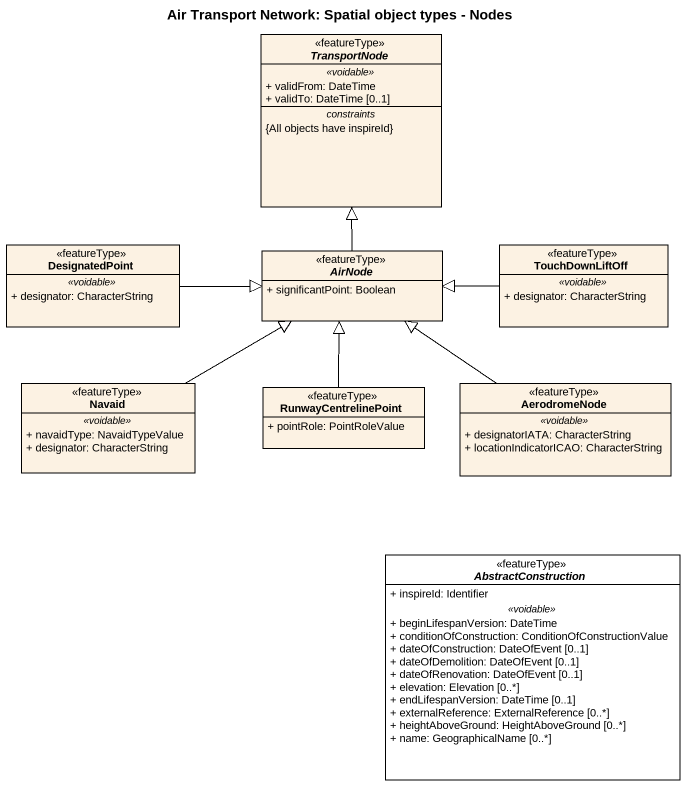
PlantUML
@startuml
title Air Transport Network: Spatial object types - Nodes
hide circle
hide empty members
skinparam classAttributeIconSize 0
abstract class TransportNode <<featureType>> {
  .. <<voidable>> ..
  + validFrom: DateTime
  + validTo: DateTime [0..1]
  -- constraints --
  {All objects have inspireId}
}
class DesignatedPoint <<featureType>> {
  .. <<voidable>> ..
  + designator: CharacterString
}
abstract class AirNode <<featureType>> {
  + significantPoint: Boolean
}
class TouchDownLiftOff <<featureType>> {
  .. <<voidable>> ..
  + designator: CharacterString
}
class Navaid <<featureType>> {
  .. <<voidable>> ..
  + navaidType: NavaidTypeValue
  + designator: CharacterString
}
class RunwayCentrelinePoint <<featureType>> {
  + pointRole: PointRoleValue
}
class AerodromeNode <<featureType>> {
  .. <<voidable>> ..
  + designatorIATA: CharacterString
  + locationIndicatorICAO: CharacterString
}
abstract class AbstractConstruction <<featureType>> #FFFFFF {
  + inspireId: Identifier
  .. <<voidable>> ..
  + beginLifespanVersion: DateTime
  + conditionOfConstruction: ConditionOfConstructionValue
  + dateOfConstruction: DateOfEvent [0..1]
  + dateOfDemolition: DateOfEvent [0..1]
  + dateOfRenovation: DateOfEvent [0..1]
  + elevation: Elevation [0..*]
  + endLifespanVersion: DateTime [0..1]
  + externalReference: ExternalReference [0..*]
  + heightAboveGround: HeightAboveGround [0..*]
  + name: GeographicalName [0..*]
}
DesignatedPoint -right-|> AirNode
AirNode -up-|> TransportNode
TouchDownLiftOff -left-|> AirNode
Navaid -right-|> AirNode
RunwayCentrelinePoint -up-|> AirNode
AerodromeNode -up-|> AirNode
@enduml
